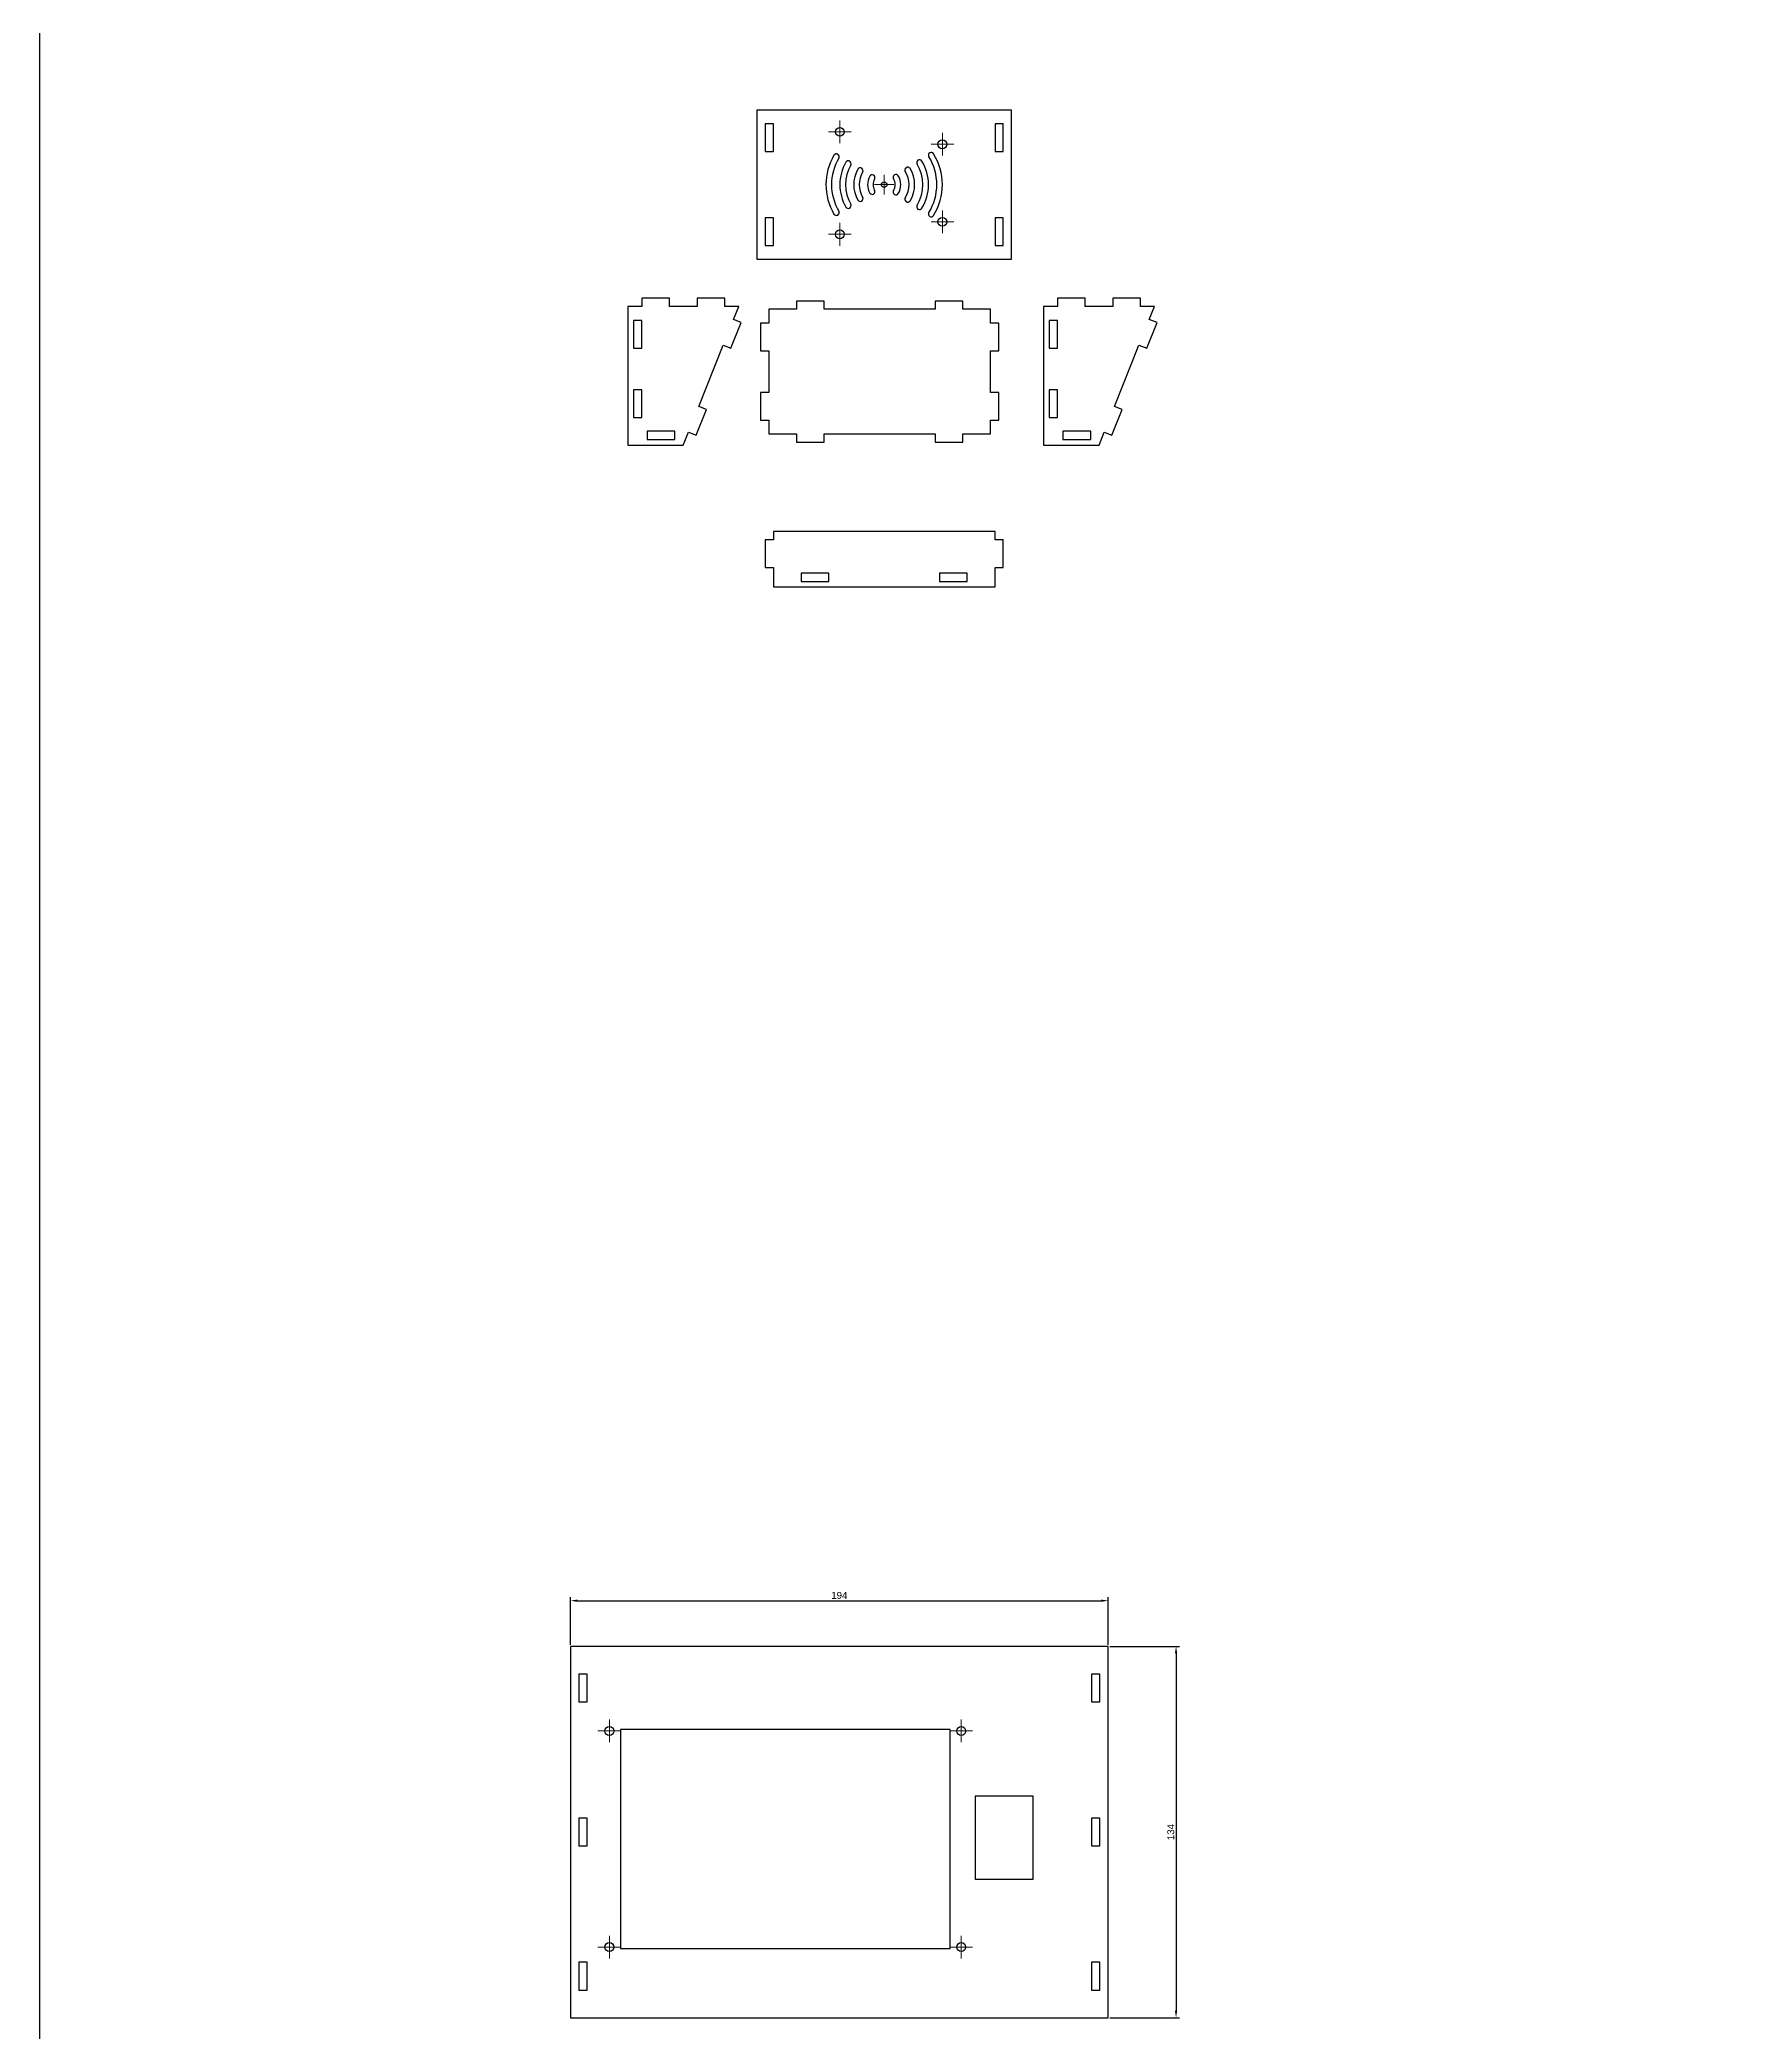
# Model space of a CAD drawing. Header units: millimetres. Extents: x 3605 to 6118, y -778 to 2197.
# Drawn here: x 3605 to 4221, y 759 to 1478 of the extents above; entities that cross this region are included whole.
import ezdxf

# ---------------------------------------------------------------- set-up
doc = ezdxf.new("R2010")
doc.units = ezdxf.units.MM
doc.styles.get("Standard").update_dxf_attribs({"font": 'arial.ttf'})
doc.dimstyles.new('ISO-25', dxfattribs={"dimtxt": 2.5, "dimasz": 2.5, "dimexe": 1.25, "dimexo": 0.625, "dimtad": 1, "dimtxsty": 'Standard', "dimcen": 2.5, "dimadec": 0, "dimazin": 0, "dimtfac": 1, "dimtmove": 0, "dimatfit": 3, "dimfxl": 1, "dimarcsym": 0})

# ---------------------------------------------------------------- blocks, each defined once
blk = doc.blocks.new('SW_CENTERMARKSYMBOL_14')
at = {"color": 0, "linetype": 'Continuous', "lineweight": 0}
for p, q in [((-0.5, 0), (-0.82, 0)), ((0, 0), (-0.5, 0)), ((0, 0.5), (0, 0.82)), ((0, 0), (0, 0.5)), ((0, 0), (0, -0.5)), ((0, 0), (0.5, 0)), ((0.5, 0), (0.82, 0)), ((0, -0.5), (0, -0.82))]:
    blk.add_line(p, q, dxfattribs=at)
blk = doc.blocks.new('SW_CENTERMARKSYMBOL_15')
at = {"color": 0, "linetype": 'Continuous', "lineweight": 0}
for p, q in [((-0.5, 0), (-0.82, 0)), ((0, 0), (-0.5, 0)), ((0, 0.5), (0, 0.82)), ((0, 0), (0, 0.5)), ((0, 0), (0, -0.5)), ((0, 0), (0.5, 0)), ((0.5, 0), (0.82, 0)), ((0, -0.5), (0, -0.82))]:
    blk.add_line(p, q, dxfattribs=at)
blk = doc.blocks.new('SW_CENTERMARKSYMBOL_16')
at = {"color": 0, "linetype": 'Continuous', "lineweight": 0}
for p, q in [((-0.5, 0), (-0.82, 0)), ((0, 0), (-0.5, 0)), ((0, 0.5), (0, 0.82)), ((0, 0), (0, 0.5)), ((0, 0), (0, -0.5)), ((0, 0), (0.5, 0)), ((0.5, 0), (0.82, 0)), ((0, -0.5), (0, -0.82))]:
    blk.add_line(p, q, dxfattribs=at)
blk = doc.blocks.new('SW_CENTERMARKSYMBOL_17')
at = {"color": 0, "linetype": 'Continuous', "lineweight": 0}
for p, q in [((-0.5, 0), (-0.82, 0)), ((0, 0), (-0.5, 0)), ((0, 0.5), (0, 0.82)), ((0, 0), (0, 0.5)), ((0, 0), (0, -0.5)), ((0, 0), (0.5, 0)), ((0.5, 0), (0.82, 0)), ((0, -0.5), (0, -0.82))]:
    blk.add_line(p, q, dxfattribs=at)
blk = doc.blocks.new('SW_CENTERMARKSYMBOL_20')
at = {"color": 0, "linetype": 'Continuous', "lineweight": 0}
for p, q in [((-0.5, 0), (-0.82, 0)), ((0, 0), (-0.5, 0)), ((0, 0.5), (0, 0.82)), ((0, 0), (0, 0.5)), ((0, 0), (0, -0.5)), ((0, 0), (0.5, 0)), ((0.5, 0), (0.82, 0)), ((0, -0.5), (0, -0.82))]:
    blk.add_line(p, q, dxfattribs=at)
blk = doc.blocks.new('SW_CENTERMARKSYMBOL_21')
at = {"color": 0, "linetype": 'Continuous', "lineweight": 0}
for p, q in [((-0.5, 0), (-0.7, 0)), ((0, 0), (-0.5, 0)), ((0, 0.5), (0, 0.7)), ((0, 0), (0, 0.5)), ((0, 0), (0, -0.5)), ((0, 0), (0.5, 0)), ((0.5, 0), (0.7, 0)), ((0, -0.5), (0, -0.7))]:
    blk.add_line(p, q, dxfattribs=at)
blk = doc.blocks.new('SW_CENTERMARKSYMBOL_22')
at = {"color": 0, "linetype": 'Continuous', "lineweight": 0}
for p, q in [((-0.5, 0), (-0.82, 0)), ((0, 0), (-0.5, 0)), ((0, 0.5), (0, 0.82)), ((0, 0), (0, 0.5)), ((0, 0), (0, -0.5)), ((0, 0), (0.5, 0)), ((0.5, 0), (0.82, 0)), ((0, -0.5), (0, -0.82))]:
    blk.add_line(p, q, dxfattribs=at)
blk = doc.blocks.new('SW_CENTERMARKSYMBOL_23')
at = {"color": 0, "linetype": 'Continuous', "lineweight": 0}
for p, q in [((-0.5, 0), (-0.82, 0)), ((0, 0), (-0.5, 0)), ((0, 0.5), (0, 0.82)), ((0, 0), (0, 0.5)), ((0, 0), (0, -0.5)), ((0, 0), (0.5, 0)), ((0.5, 0), (0.82, 0)), ((0, -0.5), (0, -0.82))]:
    blk.add_line(p, q, dxfattribs=at)
blk = doc.blocks.new('SW_CENTERMARKSYMBOL_24')
at = {"color": 0, "linetype": 'Continuous', "lineweight": 0}
for p, q in [((-0.5, 0), (-0.82, 0)), ((0, 0), (-0.5, 0)), ((0, 0.5), (0, 0.82)), ((0, 0), (0, 0.5)), ((0, 0), (0, -0.5)), ((0, 0), (0.5, 0)), ((0.5, 0), (0.82, 0)), ((0, -0.5), (0, -0.82))]:
    blk.add_line(p, q, dxfattribs=at)
blk = doc.blocks.new('*D28')
at = {"color": 0, "lineweight": -2, "transparency": 16777216}
for p, q in [((3796.87, 898.95), (3796.87, 916.09)), ((3799.37, 914.84), (3988.37, 914.84)), ((3990.87, 898.95), (3990.87, 916.09))]:
    blk.add_line(p, q, dxfattribs=at)
at = {"color": 0, "transparency": 16777216}
for points in [[(3799.37, 915.26), (3799.37, 914.42), (3796.87, 914.84)], [(3988.37, 915.26), (3988.37, 914.42), (3990.87, 914.84)]]:
    blk.add_solid(points, dxfattribs=at)
at = {"layer": 'Defpoints', "color": 0, "transparency": 16777216}
for p in [(3990.87, 914.84), (3796.87, 898.33), (3990.87, 898.33)]:
    blk.add_point(p, dxfattribs=at)
at = {"color": 0, "transparency": 16777216, "insert": (3893.87, 916.74), "char_height": 2.5, "attachment_point": 5}
blk.add_mtext('194', dxfattribs=at)
blk = doc.blocks.new('*D35')
at = {"color": 0, "lineweight": -2, "transparency": 16777216}
for p, q in [((3991.49, 898.33), (4016.65, 898.33)), ((4015.4, 895.83), (4015.4, 766.83)), ((3991.49, 764.33), (4016.65, 764.33))]:
    blk.add_line(p, q, dxfattribs=at)
at = {"color": 0, "transparency": 16777216}
for points in [[(4014.98, 895.83), (4015.81, 895.83), (4015.4, 898.33)], [(4014.98, 766.83), (4015.81, 766.83), (4015.4, 764.33)]]:
    blk.add_solid(points, dxfattribs=at)
at = {"layer": 'Defpoints', "color": 0, "transparency": 16777216}
for p in [(3990.87, 898.33), (3990.87, 764.33), (4015.4, 764.33)]:
    blk.add_point(p, dxfattribs=at)
at = {"color": 0, "transparency": 16777216, "insert": (4013.49, 831.33), "char_height": 2.5, "attachment_point": 5, "rotation": 90}
blk.add_mtext('134', dxfattribs=at)

msp = doc.modelspace()

# ---------------------------------------------------------------- linework, layer by layer
at = {"color": 7, "linetype": 'Continuous', "lineweight": 25}
for p, q in [((3956.058, 1452.86), (3864.058, 1452.86)), ((3864.058, 1452.86), (3864.058, 1399.01)), ((3956.058, 1399.01), (3956.058, 1452.86)), ((3870.058, 1447.86), (3867.058, 1447.86)), ((3867.058, 1447.86), (3867.058, 1437.86)), ((3870.058, 1437.86), (3870.058, 1447.86)), ((3950.058, 1447.86), (3950.058, 1437.86)), ((3953.058, 1447.86), (3950.058, 1447.86)), ((3953.058, 1437.86), (3953.058, 1447.86)), ((3867.058, 1437.86), (3870.058, 1437.86)), ((3950.058, 1437.86), (3953.058, 1437.86)), ((3870.058, 1414.01), (3867.058, 1414.01)), ((3867.058, 1414.01), (3867.058, 1404.01)), ((3870.058, 1404.01), (3870.058, 1414.01)), ((3950.058, 1414.01), (3950.058, 1404.01)), ((3953.058, 1414.01), (3950.058, 1414.01)), ((3953.058, 1404.01), (3953.058, 1414.01)), ((3867.058, 1404.01), (3870.058, 1404.01)), ((3950.058, 1404.01), (3953.058, 1404.01)), ((3864.058, 1399.01), (3956.058, 1399.01)), ((3822.54, 1381.939), (3817.54, 1381.939)), ((3817.54, 1381.939), (3817.54, 1331.939)), ((3822.54, 1384.939), (3822.54, 1381.939)), ((3832.54, 1384.939), (3822.54, 1384.939)), ((3832.54, 1381.939), (3832.54, 1384.939)), ((3842.54, 1381.939), (3832.54, 1381.939)), ((3842.54, 1384.939), (3842.54, 1381.939)), ((3852.54, 1384.939), (3842.54, 1384.939)), ((3852.54, 1381.939), (3852.54, 1384.939)), ((3857.54, 1381.939), (3852.54, 1381.939)), ((3855.684, 1377.297), (3857.54, 1381.939)), ((3868.428, 1380.939), (3868.428, 1375.939)), ((3878.428, 1380.939), (3868.428, 1380.939)), ((3878.428, 1383.939), (3878.428, 1380.939)), ((3888.428, 1383.939), (3878.428, 1383.939)), ((3888.428, 1380.939), (3888.428, 1383.939)), ((3928.428, 1380.939), (3888.428, 1380.939)), ((3928.428, 1383.939), (3928.428, 1380.939)), ((3938.428, 1383.939), (3928.428, 1383.939)), ((3938.428, 1380.939), (3938.428, 1383.939)), ((3948.428, 1380.939), (3938.428, 1380.939)), ((3948.428, 1375.939), (3948.428, 1380.939)), ((3972.591, 1381.939), (3967.591, 1381.939)), ((3967.591, 1381.939), (3967.591, 1331.939)), ((3972.591, 1384.939), (3972.591, 1381.939)), ((3982.591, 1384.939), (3972.591, 1384.939)), ((3982.591, 1381.939), (3982.591, 1384.939)), ((3992.591, 1381.939), (3982.591, 1381.939)), ((3992.591, 1384.939), (3992.591, 1381.939)), ((4002.591, 1384.939), (3992.591, 1384.939)), ((4002.591, 1381.939), (4002.591, 1384.939)), ((4007.591, 1381.939), (4002.591, 1381.939)), ((4005.734, 1377.297), (4007.591, 1381.939)), ((3819.54, 1376.939), (3819.54, 1366.939)), ((3822.54, 1376.939), (3819.54, 1376.939)), ((3822.54, 1366.939), (3822.54, 1376.939)), ((3854.755, 1366.898), (3858.469, 1376.183)), ((3858.469, 1376.183), (3855.684, 1377.297)), ((3865.428, 1375.939), (3865.428, 1365.939)), ((3868.428, 1375.939), (3865.428, 1375.939)), ((3951.428, 1375.939), (3948.428, 1375.939)), ((3951.428, 1365.939), (3951.428, 1375.939)), ((3969.591, 1376.939), (3969.591, 1366.939)), ((3972.591, 1376.939), (3969.591, 1376.939)), ((3972.591, 1366.939), (3972.591, 1376.939)), ((4004.805, 1366.898), (4008.519, 1376.183)), ((4008.519, 1376.183), (4005.734, 1377.297)), ((3819.54, 1366.939), (3822.54, 1366.939)), ((3843.111, 1345.866), (3851.97, 1368.012)), ((3851.97, 1368.012), (3854.755, 1366.898)), ((3969.591, 1366.939), (3972.591, 1366.939)), ((3993.162, 1345.866), (4002.02, 1368.012)), ((4002.02, 1368.012), (4004.805, 1366.898)), ((3865.428, 1365.939), (3868.428, 1365.939)), ((3868.428, 1365.939), (3868.428, 1350.939)), ((3948.428, 1365.939), (3951.428, 1365.939)), ((3948.428, 1350.939), (3948.428, 1365.939)), ((3819.54, 1351.939), (3819.54, 1341.939)), ((3822.54, 1351.939), (3819.54, 1351.939)), ((3822.54, 1341.939), (3822.54, 1351.939)), ((3969.591, 1351.939), (3969.591, 1341.939)), ((3972.591, 1351.939), (3969.591, 1351.939)), ((3972.591, 1341.939), (3972.591, 1351.939)), ((3842.183, 1335.468), (3845.897, 1344.752)), ((3845.897, 1344.752), (3843.111, 1345.866)), ((3865.428, 1350.939), (3865.428, 1340.939)), ((3868.428, 1350.939), (3865.428, 1350.939)), ((3951.428, 1350.939), (3948.428, 1350.939)), ((3951.428, 1340.939), (3951.428, 1350.939)), ((3992.233, 1335.468), (3995.947, 1344.752)), ((3995.947, 1344.752), (3993.162, 1345.866)), ((3819.54, 1341.939), (3822.54, 1341.939)), ((3865.428, 1340.939), (3868.428, 1340.939)), ((3868.428, 1340.939), (3868.428, 1335.939)), ((3948.428, 1340.939), (3951.428, 1340.939)), ((3948.428, 1335.939), (3948.428, 1340.939)), ((3969.591, 1341.939), (3972.591, 1341.939)), ((3817.54, 1331.939), (3837.54, 1331.939)), ((3824.54, 1336.939), (3824.54, 1333.939)), ((3834.54, 1336.939), (3824.54, 1336.939)), ((3824.54, 1333.939), (3834.54, 1333.939)), ((3834.54, 1333.939), (3834.54, 1336.939)), ((3837.54, 1331.939), (3839.397, 1336.582)), ((3839.397, 1336.582), (3842.183, 1335.468)), ((3868.428, 1335.939), (3878.428, 1335.939)), ((3878.428, 1335.939), (3878.428, 1332.939)), ((3878.428, 1332.939), (3888.428, 1332.939)), ((3888.428, 1335.939), (3928.428, 1335.939)), ((3888.428, 1332.939), (3888.428, 1335.939)), ((3928.428, 1335.939), (3928.428, 1332.939)), ((3928.428, 1332.939), (3938.428, 1332.939)), ((3938.428, 1335.939), (3948.428, 1335.939)), ((3938.428, 1332.939), (3938.428, 1335.939)), ((3967.591, 1331.939), (3987.591, 1331.939)), ((3974.591, 1336.939), (3974.591, 1333.939)), ((3984.591, 1336.939), (3974.591, 1336.939)), ((3974.591, 1333.939), (3984.591, 1333.939)), ((3984.591, 1333.939), (3984.591, 1336.939)), ((3987.591, 1331.939), (3989.448, 1336.582)), ((3989.448, 1336.582), (3992.233, 1335.468)), ((3867.058, 1297.722), (3867.058, 1287.722)), ((3870.058, 1297.722), (3867.058, 1297.722)), ((3870.058, 1300.722), (3870.058, 1297.722)), ((3950.058, 1300.722), (3870.058, 1300.722)), ((3950.058, 1297.722), (3950.058, 1300.722)), ((3953.058, 1297.722), (3950.058, 1297.722)), ((3953.058, 1287.722), (3953.058, 1297.722)), ((3867.058, 1287.722), (3870.058, 1287.722)), ((3870.058, 1287.722), (3870.058, 1280.722)), ((3950.058, 1287.722), (3953.058, 1287.722)), ((3950.058, 1280.722), (3950.058, 1287.722)), ((3870.058, 1280.722), (3950.058, 1280.722)), ((3890.058, 1285.722), (3880.058, 1285.722)), ((3880.058, 1285.722), (3880.058, 1282.722)), ((3880.058, 1282.722), (3890.058, 1282.722)), ((3890.058, 1282.722), (3890.058, 1285.722)), ((3940.058, 1285.722), (3930.058, 1285.722)), ((3930.058, 1285.722), (3930.058, 1282.722)), ((3930.058, 1282.722), (3940.058, 1282.722)), ((3940.058, 1282.722), (3940.058, 1285.722)), ((3990.867, 898.329), (3796.867, 898.329)), ((3796.867, 898.329), (3796.867, 764.329)), ((3990.867, 764.329), (3990.867, 898.329)), ((3802.867, 888.329), (3799.867, 888.329)), ((3799.867, 888.329), (3799.867, 878.329)), ((3802.867, 878.329), (3802.867, 888.329)), ((3987.867, 888.329), (3984.867, 888.329)), ((3984.867, 888.329), (3984.867, 878.329)), ((3987.867, 878.329), (3987.867, 888.329)), ((3799.867, 878.329), (3802.867, 878.329)), ((3984.867, 878.329), (3987.867, 878.329)), ((3933.867, 868.329), (3814.867, 868.329)), ((3814.867, 868.329), (3814.867, 789.329)), ((3933.867, 789.329), (3933.867, 868.329)), ((3963.867, 844.329), (3942.867, 844.329)), ((3942.867, 844.329), (3942.867, 814.329)), ((3963.867, 814.329), (3963.867, 844.329)), ((3802.867, 836.329), (3799.867, 836.329)), ((3799.867, 836.329), (3799.867, 826.329)), ((3802.867, 826.329), (3802.867, 836.329)), ((3987.867, 836.329), (3984.867, 836.329)), ((3984.867, 836.329), (3984.867, 826.329)), ((3987.867, 826.329), (3987.867, 836.329)), ((3799.867, 826.329), (3802.867, 826.329)), ((3984.867, 826.329), (3987.867, 826.329)), ((3942.867, 814.329), (3963.867, 814.329)), ((3802.867, 784.329), (3799.867, 784.329)), ((3799.867, 784.329), (3799.867, 774.329)), ((3802.867, 774.329), (3802.867, 784.329)), ((3814.867, 789.329), (3933.867, 789.329)), ((3987.867, 784.329), (3984.867, 784.329)), ((3984.867, 784.329), (3984.867, 774.329)), ((3987.867, 774.329), (3987.867, 784.329)), ((3799.867, 774.329), (3802.867, 774.329)), ((3984.867, 774.329), (3987.867, 774.329)), ((3796.867, 764.329), (3990.867, 764.329))]:
    msp.add_line(p, q, dxfattribs=at)
msp.add_lwpolyline([(3605.331, 2197.285), (6118.409, 2197.285), (6118.409, -777.524), (3605.331, -777.524)], close=True)
for centre, radius in [((3894.058, 1445.01), 1.6), ((3931.058, 1440.51), 1.6), ((3910.058, 1425.935), 1), ((3894.058, 1408.01), 1.6), ((3931.058, 1412.51), 1.6), ((3810.867, 867.829), 1.6), ((3937.867, 867.829), 1.6), ((3810.867, 789.829), 1.6), ((3937.867, 789.829), 1.6)]:
    msp.add_circle(centre, radius, dxfattribs=at)
for centre, radius, start, end in [((3910.058, 1425.935), 21, 149.658448, 210.341552), ((3910.058, 1425.935), 19, 149.658448, 210.341552), ((3892.797, 1436.038), 1, 329.658448, 149.658448), ((3910.058, 1425.935), 16, 149.658448, 210.341552), ((3910.058, 1425.935), 14, 149.658448, 210.341552), ((3897.113, 1433.512), 1, 329.658448, 149.658448), ((3910.058, 1425.935), 11, 149.658448, 210.341552), ((3901.428, 1430.986), 1, 329.658448, 149.658448), ((3918.534, 1431.242), 1, 32.053267, 212.053267), ((3910.058, 1425.935), 11, 327.946733, 32.053267), ((3922.771, 1433.895), 1, 32.053267, 212.053267), ((3910.058, 1425.935), 14, 327.946733, 32.053267), ((3910.058, 1425.935), 16, 327.946733, 32.053267), ((3927.009, 1436.549), 1, 32.053267, 212.053267), ((3910.058, 1425.935), 19, 327.946733, 32.053267), ((3910.058, 1425.935), 21, 327.946733, 32.053267), ((3910.058, 1425.935), 9, 149.658448, 210.341552), ((3910.058, 1425.935), 6, 149.658448, 210.341552), ((3905.743, 1428.46), 1, 329.658448, 149.658448), ((3905.743, 1423.409), 1, 210.341552, 30.341552), ((3910.058, 1425.935), 4, 149.658448, 210.341552), ((3914.296, 1428.588), 1, 32.053267, 212.053267), ((3914.296, 1423.281), 1, 147.946733, 327.946733), ((3910.058, 1425.935), 4, 327.946733, 32.053267), ((3910.058, 1425.935), 6, 327.946733, 32.053267), ((3910.058, 1425.935), 9, 327.946733, 32.053267), ((3897.113, 1418.357), 1, 210.341552, 30.341552), ((3901.428, 1420.883), 1, 210.341552, 30.341552), ((3918.534, 1420.628), 1, 147.946733, 327.946733), ((3922.771, 1417.974), 1, 147.946733, 327.946733), ((3892.797, 1415.832), 1, 210.341552, 30.341552), ((3927.009, 1415.321), 1, 147.946733, 327.946733)]:
    msp.add_arc(centre, radius, start, end, dxfattribs=at)

# ---------------------------------------------------------------- block references
at = {"color": 7, "linetype": 'Continuous', "lineweight": 0, "xscale": 5, "yscale": 5, "zscale": 5}
for name, p in [('SW_CENTERMARKSYMBOL_20', (3894.058, 1445.01)), ('SW_CENTERMARKSYMBOL_22', (3931.058, 1440.51)), ('SW_CENTERMARKSYMBOL_21', (3910.058, 1425.935)), ('SW_CENTERMARKSYMBOL_23', (3931.058, 1412.51)), ('SW_CENTERMARKSYMBOL_24', (3894.058, 1408.01)), ('SW_CENTERMARKSYMBOL_14', (3810.867, 867.829)), ('SW_CENTERMARKSYMBOL_15', (3937.867, 867.829)), ('SW_CENTERMARKSYMBOL_17', (3810.867, 789.829)), ('SW_CENTERMARKSYMBOL_16', (3937.867, 789.829))]:
    msp.add_blockref(name, p, dxfattribs=at)

# ---------------------------------------------------------------- dimensions: what is measured, and where the dimension line sits
dim = msp.add_linear_dim(base=(3990.867, 914.84), p1=(3796.867, 898.329), p2=(3990.867, 898.329), dimstyle='ISO-25')
dim.commit()
dim.dimension.update_dxf_attribs({"geometry": '*D28', "text_midpoint": (3893.867, 916.741)})
dim = msp.add_linear_dim(base=(4015.397, 764.329), p1=(3990.867, 898.329), p2=(3990.867, 764.329), angle=90, dimstyle='ISO-25')
dim.commit()
dim.dimension.update_dxf_attribs({"geometry": '*D35', "text_midpoint": (4013.495, 831.329)})

doc.saveas('drawing.dxf')
